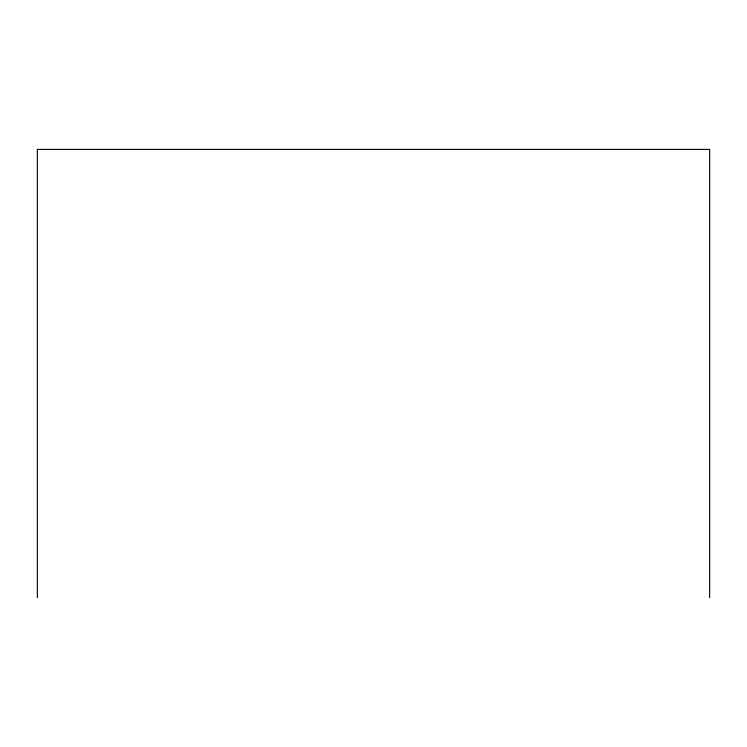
<?xml version="1.0" encoding="UTF-8"?>
<svg xmlns="http://www.w3.org/2000/svg" width="747" height="747" viewBox="0 0 747 747"><rect width="100%" height="100%" fill="white"/><g stroke="black" fill="none" stroke-linecap="round" stroke-linejoin="round"><path stroke-width="1.12" d="M709.65 597.6L709.65 149.4L37.35 149.4L37.35 597.6"/></g></svg>
